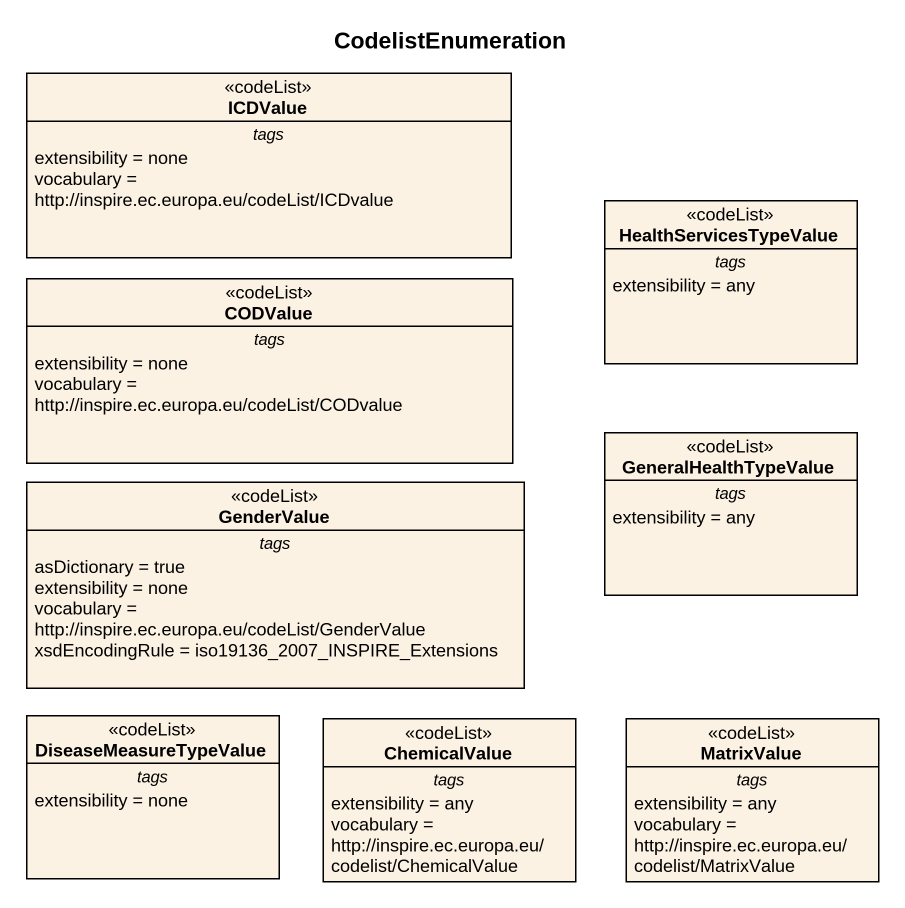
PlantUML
@startuml
title CodelistEnumeration
hide circle
hide empty members
class ICDValue <<codeList>> {
  -- tags --
  extensibility = none
  vocabulary = http://inspire.ec.europa.eu/codeList/ICDvalue
}
class HealthServicesTypeValue <<codeList>> {
  -- tags --
  extensibility = any
}
class CODValue <<codeList>> {
  -- tags --
  extensibility = none
  vocabulary = http://inspire.ec.europa.eu/codeList/CODvalue
}
class GenderValue <<codeList>> {
  -- tags --
  asDictionary = true
  extensibility = none
  vocabulary = http://inspire.ec.europa.eu/codeList/GenderValue
  xsdEncodingRule = iso19136_2007_INSPIRE_Extensions
}
class GeneralHealthTypeValue <<codeList>> {
  -- tags --
  extensibility = any
}
class DiseaseMeasureTypeValue <<codeList>> {
  -- tags --
  extensibility = none
}
class ChemicalValue <<codeList>> {
  -- tags --
  extensibility = any
  vocabulary = http://inspire.ec.europa.eu/codelist/ChemicalValue
}
class MatrixValue <<codeList>> {
  -- tags --
  extensibility = any
  vocabulary = http://inspire.ec.europa.eu/codelist/MatrixValue
}
@enduml
